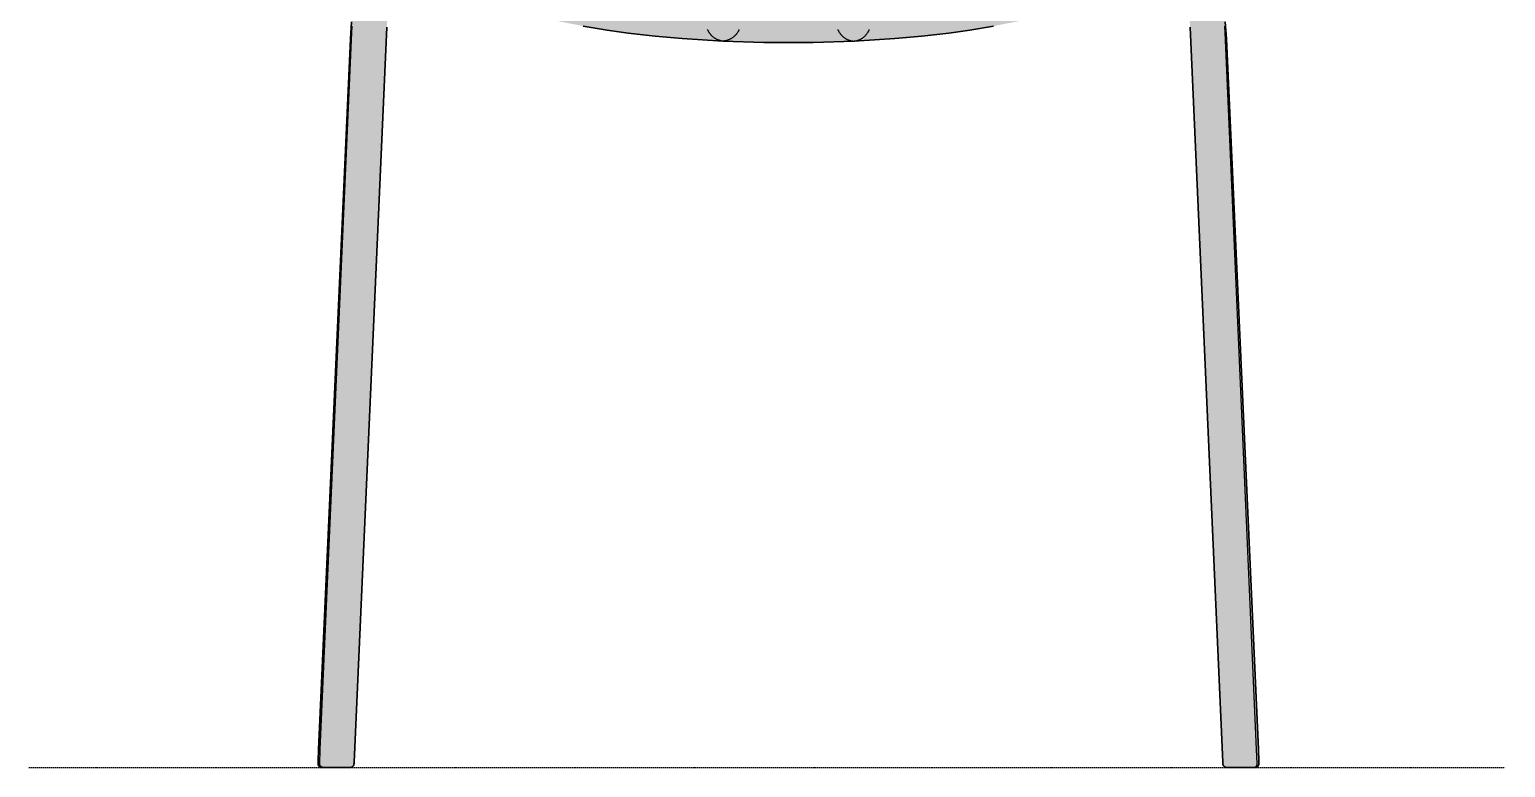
# Model space of a CAD drawing. Header units: millimetres. Extents: x 0 to 1796, y -1006 to 814.
# Drawn here: x 0 to 814, y 0 to 407 of the extents above; entities that cross this region are included whole.
import ezdxf

# ---------------------------------------------------------------- set-up
doc = ezdxf.new("R2010")
doc.units = ezdxf.units.MM
doc.linetypes.add('Dots', pattern=[1, 0, -1])
doc.layers.add('Blocks', color=7, linetype='Continuous')
doc.layers.add('Blocks$Fill', color=7, linetype='Continuous', true_color=0xffffff)
for name, color, linetype, lineweight, true_color in [('Blocks$Inner', 7, 'Continuous', 25, 0x007f00), ('Blocks$Outline', 7, 'Continuous', 35, 0xff3f3f), ('Groud', 7, 'Dots', 25, 0x243775)]:
    doc.layers.add(name, color=color, linetype=linetype, lineweight=lineweight, true_color=true_color)

# ---------------------------------------------------------------- blocks, each defined once
blk = doc.blocks.new('13Eighty Dining Chair Front')
at = {"layer": 'Blocks$Fill'}
h = blk.add_hatch(color=256, dxfattribs=at)
h.paths.add_polyline_path([(199.38, 423.37), (198.77, 421.27), (198.48, 420.1), (198.23, 418.97), (198.02, 417.79), (197.82, 416.5), (197.64, 415.01), (197.29, 411.45), (197.01, 408.05), (179.03, 2.99), (178.97, 2.18), (178.94, 1.9), (178.93, 1.78), (178.92, 1.68), (178.9, 1.59), (178.89, 1.51), (178.88, 1.48), (178.87, 1.44), (178.86, 1.41), (178.85, 1.38), (178.84, 1.35), (178.84, 1.33), (178.83, 1.3), (178.82, 1.28), (178.81, 1.25), (178.8, 1.23), (178.78, 1.19), (178.76, 1.14), (178.73, 1.1), (178.71, 1.06), (178.69, 1.01), (178.66, 0.97), (178.63, 0.93), (178.6, 0.89), (178.57, 0.85), (178.54, 0.81), (178.51, 0.77), (178.47, 0.73), (178.44, 0.69), (178.4, 0.65), (178.36, 0.61), (178.32, 0.58), (178.28, 0.54), (178.24, 0.51), (178.19, 0.48), (178.15, 0.44), (178.1, 0.41), (178.06, 0.38), (178.01, 0.35), (177.96, 0.32), (177.91, 0.3), (177.86, 0.27), (177.8, 0.24), (177.75, 0.22), (177.7, 0.2), (177.64, 0.18), (177.59, 0.16), (177.54, 0.14), (177.48, 0.12), (177.45, 0.11), (177.42, 0.1), (177.41, 0.1), (177.39, 0.1), (177.37, 0.09), (177.35, 0.09), (177.31, 0.08), (177.26, 0.07), (177.19, 0.07), (177.12, 0.06), (176.92, 0.05), (175.88, 0.03), (161.72, 0.03), (161.32, 0.04), (161.18, 0.05), (161.05, 0.06), (160.95, 0.07), (160.85, 0.09), (160.76, 0.1), (160.68, 0.11), (160.6, 0.13), (160.52, 0.15), (160.45, 0.17), (160.41, 0.18), (160.38, 0.19), (160.34, 0.2), (160.31, 0.21), (160.28, 0.23), (160.25, 0.24), (160.21, 0.25), (160.18, 0.27), (160.16, 0.28), (160.13, 0.3), (160.1, 0.31), (160.07, 0.33), (160.04, 0.34), (160.01, 0.36), (159.99, 0.38), (159.96, 0.39), (159.94, 0.41), (159.91, 0.43), (159.89, 0.45), (159.86, 0.47), (159.84, 0.49), (159.81, 0.51), (159.79, 0.53), (159.76, 0.56), (159.74, 0.58), (159.71, 0.6), (159.69, 0.63), (159.67, 0.65), (159.64, 0.68), (159.62, 0.71), (159.6, 0.73), (159.58, 0.76), (159.55, 0.79), (159.53, 0.82), (159.51, 0.85), (159.49, 0.89), (159.47, 0.92), (159.45, 0.96), (159.43, 0.99), (159.41, 1.03), (159.39, 1.07), (159.37, 1.1), (159.36, 1.15), (159.34, 1.19), (159.32, 1.23), (159.3, 1.27), (159.29, 1.32), (159.27, 1.37), (159.26, 1.41), (159.24, 1.46), (159.23, 1.51), (159.22, 1.57), (159.19, 1.68), (159.18, 1.73), (159.17, 1.79), (159.16, 1.86), (159.15, 1.93), (159.14, 2), (159.13, 2.08), (159.12, 2.27), (159.11, 2.49), (159.11, 2.77), (159.11, 3.49), (159.35, 9.93), (177.62, 411.03), (177.81, 412.98), (178.15, 415.87), (178.49, 418.25), (178.62, 419.06), (178.78, 419.97), (179.36, 422.72), (179.69, 424.12), (179.99, 425.29), (180.22, 426.14), (180.87, 428.26), (181.43, 429.94), (182.35, 432.5), (182.62, 433.19), (182.91, 433.91), (183.25, 434.67), (183.63, 435.5), (184.53, 437.33), (185.42, 439.04), (185.8, 439.73), (186.17, 440.36), (186.58, 441.01), (187.09, 441.76), (188.47, 443.69), (190, 445.7), (190.69, 446.55), (191.32, 447.29), (191.91, 447.94), (192.47, 448.53), (193.03, 449.1), (193.59, 449.64), (194.17, 450.18), (194.77, 450.72), (196.09, 451.82), (197.42, 452.87), (198.04, 453.33), (198.64, 453.76), (199.22, 454.16), (199.8, 454.54), (200.96, 455.26), (201.57, 455.62), (200.49, 457.22), (200.06, 457.93), (199.67, 458.6), (199.33, 459.23), (199.03, 459.82), (198.76, 460.38), (198.52, 460.9), (198.32, 461.38), (198.14, 461.83), (197.98, 462.24), (197.84, 462.63), (197.71, 463), (197.6, 463.35), (197.5, 463.71), (197.39, 464.1), (197.18, 464.97), (197.09, 465.42), (197.01, 465.85), (196.94, 466.24), (196.88, 466.61), (196.84, 466.96), (196.81, 467.31), (196.79, 467.66), (196.77, 468.02), (196.76, 468.37), (196.76, 468.73), (196.77, 469.08), (196.8, 469.43), (196.81, 469.6), (196.83, 469.78), (196.85, 469.96), (196.88, 470.14), (196.94, 470.5), (197.01, 470.86), (197.09, 471.2), (197.17, 471.51), (197.21, 471.64), (197.25, 471.77), (197.3, 471.89), (197.34, 472), (197.38, 472.1), (197.43, 472.21), (197.47, 472.31), (197.53, 472.41), (197.58, 472.52), (197.64, 472.63), (197.7, 472.74), (197.77, 472.85), (197.84, 472.96), (197.91, 473.07), (197.99, 473.18), (198.07, 473.29), (198.15, 473.4), (198.23, 473.51), (198.32, 473.61), (198.41, 473.71), (198.5, 473.81), (198.59, 473.91), (198.69, 474.01), (198.79, 474.1), (198.9, 474.2), (199, 474.29), (199.11, 474.38), (199.22, 474.47), (199.34, 474.55), (199.45, 474.63), (199.57, 474.71), (199.68, 474.79), (199.8, 474.86), (199.91, 474.93), (200.03, 475), (200.15, 475.07), (200.27, 475.13), (200.39, 475.19), (200.64, 475.31), (200.9, 475.42), (201.17, 475.53), (201.44, 475.63), (201.71, 475.72), (201.98, 475.81), (202.25, 475.89), (202.55, 475.97), (202.89, 476.04), (203.28, 476.12), (203.34, 476.13), (218.45, 679.93), (220.75, 698.55), (221.79, 705.35), (223.11, 712.78), (224.87, 721.48), (226.9, 730.33), (227.94, 734.37), (229, 738.14), (230.09, 741.72), (231.26, 745.19), (232.49, 748.61), (233.78, 751.93), (235.1, 755.1), (236.41, 758.06), (237.69, 760.76), (238.94, 763.22), (240.17, 765.46), (241.36, 767.51), (242.53, 769.42), (243.71, 771.22), (244.94, 772.97), (246.25, 774.72), (247.67, 776.52), (249.15, 778.31), (250.63, 780.03), (252.05, 781.6), (253.37, 783), (254.02, 783.64), (254.66, 784.27), (255.31, 784.87), (255.98, 785.48), (257.42, 786.72), (259.02, 788.03), (260.75, 789.38), (262.53, 790.72), (264.28, 791.98), (265.96, 793.12), (267.63, 794.18), (269.38, 795.21), (271.32, 796.26), (273.49, 797.36), (275.86, 798.51), (278.36, 799.64), (280.92, 800.73), (283.51, 801.75), (286.21, 802.71), (289.14, 803.65), (292.41, 804.58), (296.11, 805.54), (300.26, 806.5), (304.85, 807.44), (309.84, 808.34), (315.22, 809.17), (320.85, 809.92), (332.23, 811.13), (342.99, 811.93), (353.05, 812.44), (395.47, 813.53), (418.58, 813.51), (484.1, 812.44), (494.16, 811.93), (504.92, 811.13), (516.31, 809.92), (521.93, 809.17), (527.31, 808.34), (532.31, 807.44), (536.89, 806.5), (541.04, 805.54), (544.74, 804.58), (548.01, 803.65), (550.94, 802.71), (553.64, 801.75), (556.23, 800.73), (558.79, 799.64), (561.29, 798.51), (563.66, 797.36), (565.84, 796.26), (567.77, 795.21), (569.52, 794.18), (571.2, 793.12), (572.88, 791.98), (574.63, 790.72), (576.4, 789.38), (578.13, 788.03), (579.74, 786.72), (581.17, 785.48), (581.84, 784.87), (582.49, 784.27), (583.14, 783.64), (583.78, 783), (585.1, 781.6), (586.52, 780.03), (588, 778.31), (589.48, 776.52), (590.9, 774.72), (592.21, 772.97), (593.44, 771.22), (594.62, 769.42), (595.79, 767.51), (596.98, 765.46), (598.21, 763.22), (599.46, 760.76), (600.74, 758.06), (602.06, 755.1), (603.37, 751.93), (604.66, 748.61), (605.9, 745.19), (607.06, 741.72), (608.16, 738.14), (609.21, 734.37), (610.25, 730.33), (612.28, 721.48), (614.04, 712.78), (615.36, 705.35), (616.4, 698.55), (618.7, 679.93), (622.41, 641.69), (633.81, 476.13), (634.26, 476.04), (634.6, 475.97), (634.9, 475.89), (635.17, 475.81), (635.44, 475.72), (635.71, 475.63), (635.98, 475.53), (636.25, 475.42), (636.51, 475.31), (636.76, 475.19), (636.88, 475.13), (637, 475.07), (637.12, 475), (637.24, 474.93), (637.35, 474.86), (637.47, 474.79), (637.59, 474.71), (637.7, 474.63), (637.81, 474.55), (637.93, 474.47), (638.04, 474.38), (638.15, 474.29), (638.25, 474.2), (638.36, 474.1), (638.46, 474.01), (638.56, 473.91), (638.65, 473.81), (638.75, 473.71), (638.83, 473.61), (638.92, 473.51), (639, 473.4), (639.09, 473.29), (639.16, 473.18), (639.24, 473.07), (639.31, 472.96), (639.38, 472.85), (639.45, 472.74), (639.51, 472.63), (639.57, 472.52), (639.63, 472.41), (639.68, 472.31), (639.73, 472.21), (639.77, 472.1), (639.81, 472), (639.86, 471.89), (639.9, 471.77), (639.94, 471.64), (639.98, 471.51), (640.06, 471.2), (640.14, 470.86), (640.21, 470.5), (640.27, 470.14), (640.3, 469.96), (640.32, 469.78), (640.34, 469.6), (640.36, 469.43), (640.38, 469.08), (640.39, 468.73), (640.39, 468.37), (640.38, 468.02), (640.37, 467.66), (640.34, 467.31), (640.31, 466.96), (640.27, 466.61), (640.21, 466.24), (640.15, 465.85), (640.06, 465.42), (639.97, 464.97), (639.76, 464.1), (639.66, 463.71), (639.55, 463.35), (639.44, 463), (639.31, 462.63), (639.18, 462.24), (639.02, 461.83), (638.84, 461.38), (638.63, 460.9), (638.39, 460.38), (638.13, 459.82), (637.82, 459.23), (637.48, 458.6), (637.09, 457.93), (636.66, 457.22), (636.16, 456.46), (635.58, 455.62), (637.36, 454.54), (637.93, 454.16), (638.51, 453.76), (639.11, 453.33), (639.73, 452.87), (641.06, 451.82), (642.38, 450.72), (642.99, 450.18), (643.56, 449.64), (644.12, 449.1), (644.68, 448.53), (645.24, 447.94), (645.83, 447.29), (646.46, 446.55), (647.15, 445.7), (648.68, 443.69), (650.06, 441.76), (650.57, 441.01), (650.99, 440.36), (651.35, 439.73), (651.73, 439.04), (652.63, 437.33), (653.52, 435.5), (653.9, 434.67), (654.24, 433.91), (654.53, 433.19), (654.81, 432.5), (655.31, 431.14), (656.28, 428.26), (656.93, 426.14), (657.17, 425.29), (657.46, 424.12), (657.79, 422.72), (658.37, 419.97), (658.53, 419.06), (658.67, 418.25), (659, 415.87), (659.34, 412.98), (659.53, 411.03), (660.1, 401.63), (678.04, 3.49), (678.05, 2.77), (678.04, 2.49), (678.03, 2.27), (678.02, 2.08), (678.01, 2), (678, 1.93), (677.99, 1.86), (677.98, 1.79), (677.97, 1.73), (677.96, 1.68), (677.94, 1.57), (677.92, 1.51), (677.91, 1.46), (677.89, 1.41), (677.88, 1.37), (677.86, 1.32), (677.85, 1.27), (677.83, 1.23), (677.81, 1.19), (677.8, 1.15), (677.78, 1.1), (677.76, 1.07), (677.74, 1.03), (677.72, 0.99), (677.7, 0.96), (677.68, 0.92), (677.66, 0.89), (677.64, 0.85), (677.62, 0.82), (677.6, 0.79), (677.58, 0.76), (677.55, 0.73), (677.53, 0.71), (677.51, 0.68), (677.48, 0.65), (677.46, 0.63), (677.44, 0.6), (677.41, 0.58), (677.39, 0.56), (677.37, 0.53), (677.34, 0.51), (677.32, 0.49), (677.29, 0.47), (677.27, 0.45), (677.24, 0.43), (677.22, 0.41), (677.19, 0.39), (677.16, 0.38), (677.14, 0.36), (677.11, 0.34), (677.08, 0.33), (677.05, 0.31), (677.03, 0.3), (677, 0.28), (676.97, 0.27), (676.94, 0.25), (676.91, 0.24), (676.87, 0.23), (676.84, 0.21), (676.81, 0.2), (676.78, 0.19), (676.74, 0.18), (676.71, 0.17), (676.63, 0.15), (676.56, 0.13), (676.47, 0.11), (676.39, 0.1), (676.3, 0.09), (676.21, 0.07), (676.1, 0.06), (675.98, 0.05), (675.83, 0.04), (675.43, 0.03), (669.8, 0), (660.23, 0.05), (660.03, 0.06), (659.96, 0.07), (659.9, 0.07), (659.84, 0.08), (659.8, 0.09), (659.78, 0.09), (659.76, 0.1), (659.74, 0.1), (659.73, 0.1), (659.7, 0.11), (659.67, 0.12), (659.62, 0.14), (659.56, 0.16), (659.51, 0.18), (659.45, 0.2), (659.4, 0.22), (659.35, 0.24), (659.3, 0.27), (659.24, 0.3), (659.19, 0.32), (659.15, 0.35), (659.1, 0.38), (659.05, 0.41), (659, 0.44), (658.96, 0.48), (658.91, 0.51), (658.87, 0.54), (658.83, 0.58), (658.79, 0.61), (658.75, 0.65), (658.71, 0.69), (658.68, 0.73), (658.64, 0.77), (658.61, 0.81), (658.58, 0.85), (658.55, 0.89), (658.52, 0.93), (658.49, 0.97), (658.47, 1.01), (658.44, 1.06), (658.42, 1.1), (658.39, 1.14), (658.37, 1.19), (658.35, 1.23), (658.34, 1.25), (658.33, 1.28), (658.32, 1.3), (658.32, 1.33), (658.31, 1.35), (658.3, 1.38), (658.29, 1.41), (658.28, 1.44), (658.27, 1.48), (658.27, 1.51), (658.25, 1.59), (658.24, 1.68), (658.22, 1.78), (658.21, 1.9), (658.18, 2.18), (658.12, 2.99), (640.14, 408.05), (639.87, 411.45), (639.52, 415.01), (639.33, 416.5), (639.14, 417.79), (638.92, 418.97), (638.67, 420.1), (638.38, 421.27), (638.05, 422.47), (637.77, 423.37), (637.11, 425.23), (636.99, 425.52), (636.88, 425.77), (636.78, 425.98), (636.68, 426.19), (636.21, 427.07), (635.95, 427.54), (635.67, 428.02), (635.37, 428.49), (635.06, 428.96), (634.76, 429.4), (634.47, 429.8), (634.19, 430.17), (633.93, 430.5), (633.67, 430.81), (633.4, 431.11), (633.12, 431.4), (632.83, 431.69), (632.52, 431.98), (632.19, 432.27), (631.85, 432.56), (631.48, 432.84), (631.11, 433.11), (630.74, 433.37), (630.55, 433.49), (630.37, 433.6), (630.18, 433.72), (629.98, 433.83), (629.78, 433.93), (629.57, 434.04), (629.35, 434.15), (629.11, 434.26), (628.6, 434.47), (628.07, 434.69), (627.55, 434.88), (627.08, 435.04), (626.71, 435.16), (626.54, 435.21), (626.39, 435.25), (626.25, 435.29), (626.12, 435.32), (625.85, 435.37), (625.56, 435.42), (625.25, 435.47), (624.92, 435.51), (624.57, 435.55), (624.19, 435.59), (623.79, 435.61), (623.37, 435.63), (622.9, 435.64), (622.4, 435.64), (621.88, 435.62), (621.37, 435.6), (620.87, 435.57), (620.41, 435.53), (619.97, 435.48), (619.51, 435.42), (619.01, 435.34), (617.83, 435.12), (617.18, 434.98), (616.5, 434.83), (615.83, 434.65), (615.12, 434.46), (614.38, 434.24), (613.58, 433.98), (611.76, 433.35), (609.7, 432.57), (607.51, 431.69), (592.68, 425.35), (584.28, 422.18), (580.5, 420.86), (571.77, 418.06), (563.82, 415.79), (555.82, 413.74), (544.78, 411.22), (531.75, 408.67), (518.55, 406.47), (506.97, 404.83), (492.13, 403.1), (477.2, 401.78), (454.78, 400.3), (432.14, 399.67), (418.58, 399.64), (382.37, 400.3), (359.96, 401.78), (345.02, 403.1), (330.18, 404.83), (318.6, 406.47), (305.4, 408.67), (292.37, 411.22), (281.33, 413.74), (273.33, 415.79), (265.38, 418.06), (256.65, 420.86), (252.87, 422.18), (244.48, 425.35), (229.64, 431.69), (227.45, 432.57), (225.4, 433.35), (223.57, 433.98), (222.77, 434.24), (222.03, 434.46), (221.33, 434.65), (220.65, 434.83), (219.98, 434.98), (219.32, 435.12), (218.15, 435.34), (217.65, 435.42), (217.19, 435.48), (216.74, 435.53), (216.28, 435.57), (215.79, 435.6), (215.27, 435.62), (214.75, 435.64), (214.25, 435.64), (213.79, 435.63), (213.36, 435.61), (212.96, 435.59), (212.58, 435.55), (212.23, 435.51), (211.9, 435.47), (211.59, 435.42), (211.31, 435.37), (211.04, 435.32), (210.9, 435.29), (210.76, 435.25), (210.61, 435.21), (210.45, 435.16), (210.07, 435.04), (209.6, 434.88), (209.09, 434.69), (208.55, 434.47), (208.04, 434.26), (207.8, 434.15), (207.58, 434.04), (207.37, 433.93), (207.17, 433.83), (206.97, 433.72), (206.78, 433.6), (206.6, 433.49), (206.41, 433.37), (206.04, 433.11), (205.67, 432.84), (205.31, 432.56), (204.96, 432.27), (204.63, 431.98), (204.32, 431.69), (204.03, 431.4), (203.75, 431.11), (203.49, 430.81), (203.22, 430.5), (202.96, 430.17), (202.68, 429.8), (202.39, 429.4), (202.09, 428.96), (201.78, 428.49), (201.49, 428.02), (201.2, 427.54), (200.94, 427.07), (200.47, 426.19), (200.37, 425.98), (200.27, 425.77), (200.16, 425.52), (200.04, 425.23), (199.75, 424.43)], flags=0)
h.paths.add_polyline_path([(290.71, 430.91), (317.44, 425.91), (335.98, 423.24), (354.6, 421.19), (373.22, 419.78), (373.21, 422.93), (354.21, 424.03), (333.89, 425.72), (315.02, 427.73), (290.72, 430.91)], flags=0)
h.paths.add_polyline_path([(546.44, 430.91), (522.14, 427.73), (503.26, 425.72), (482.94, 424.03), (465.68, 423.01), (463.94, 422.93), (463.94, 419.78), (501.17, 423.24), (519.71, 425.91), (538.15, 429.21)], flags=0)
at = {"layer": 'Blocks$Inner'}
for points in [[(197.01, 408.05), (179.03, 2.99), (178.97, 2.18), (178.94, 1.9), (178.93, 1.78), (178.92, 1.68), (178.9, 1.59), (178.89, 1.51), (178.88, 1.48), (178.87, 1.44), (178.86, 1.41), (178.85, 1.38), (178.84, 1.35), (178.84, 1.33), (178.83, 1.3), (178.82, 1.28), (178.81, 1.25), (178.8, 1.23), (178.78, 1.19), (178.76, 1.14), (178.73, 1.1), (178.71, 1.06), (178.69, 1.01), (178.66, 0.97), (178.63, 0.93), (178.6, 0.89), (178.57, 0.85), (178.54, 0.81), (178.51, 0.77), (178.47, 0.73), (178.44, 0.69), (178.4, 0.65), (178.36, 0.61), (178.32, 0.58), (178.28, 0.54), (178.24, 0.51), (178.19, 0.48), (178.15, 0.44), (178.1, 0.41), (178.06, 0.38), (178.01, 0.35), (177.96, 0.32), (177.91, 0.3), (177.86, 0.27), (177.8, 0.24), (177.75, 0.22), (177.7, 0.2), (177.64, 0.18), (177.59, 0.16), (177.54, 0.14), (177.48, 0.12), (177.45, 0.11), (177.42, 0.1), (177.41, 0.1), (177.39, 0.1), (177.37, 0.09), (177.35, 0.09), (177.31, 0.08), (177.26, 0.07), (177.19, 0.07), (177.12, 0.06), (176.92, 0.05), (175.88, 0.03), (167.35, 0), (161.72, 0.03), (161.32, 0.04), (161.18, 0.05), (161.05, 0.06), (160.95, 0.07), (160.85, 0.09), (160.76, 0.1), (160.68, 0.11), (160.6, 0.13), (160.52, 0.15), (160.45, 0.17), (160.41, 0.18), (160.38, 0.19), (160.34, 0.2), (160.31, 0.21), (160.28, 0.23), (160.25, 0.24), (160.21, 0.25), (160.18, 0.27), (160.16, 0.28), (160.13, 0.3), (160.1, 0.31), (160.07, 0.33), (160.04, 0.34), (160.01, 0.36), (159.99, 0.38), (159.96, 0.39), (159.94, 0.41), (159.91, 0.43), (159.89, 0.45), (159.86, 0.47), (159.84, 0.49), (159.81, 0.51), (159.79, 0.53), (159.76, 0.56), (159.74, 0.58), (159.71, 0.6), (159.69, 0.63), (159.67, 0.65), (159.64, 0.68), (159.62, 0.71), (159.6, 0.73), (159.58, 0.76), (159.55, 0.79), (159.53, 0.82), (159.51, 0.85), (159.49, 0.89), (159.47, 0.92), (159.45, 0.96), (159.43, 0.99), (159.41, 1.03), (159.39, 1.07), (159.37, 1.1), (159.36, 1.15), (159.34, 1.19), (159.32, 1.23), (159.3, 1.27), (159.29, 1.32), (159.27, 1.37), (159.26, 1.41), (159.24, 1.46), (159.23, 1.51), (159.22, 1.57), (159.19, 1.68), (159.18, 1.73), (159.17, 1.79), (159.16, 1.86), (159.15, 1.93), (159.14, 2), (159.13, 2.08), (159.12, 2.27), (159.11, 2.49), (159.11, 2.77), (159.11, 3.49), (159.35, 9.93), (177.06, 401.63), (177.62, 411.03)], [(659.53, 411.03), (660.1, 401.63), (677.8, 9.93), (678.04, 3.49), (678.05, 2.77), (678.04, 2.49), (678.03, 2.27), (678.02, 2.08), (678.01, 2), (678, 1.93), (677.99, 1.86), (677.98, 1.79), (677.97, 1.73), (677.96, 1.68), (677.94, 1.57), (677.92, 1.51), (677.91, 1.46), (677.89, 1.41), (677.88, 1.37), (677.86, 1.32), (677.85, 1.27), (677.83, 1.23), (677.81, 1.19), (677.8, 1.15), (677.78, 1.1), (677.76, 1.07), (677.74, 1.03), (677.72, 0.99), (677.7, 0.96), (677.68, 0.92), (677.66, 0.89), (677.64, 0.85), (677.62, 0.82), (677.6, 0.79), (677.58, 0.76), (677.55, 0.73), (677.53, 0.71), (677.51, 0.68), (677.48, 0.65), (677.46, 0.63), (677.44, 0.6), (677.41, 0.58), (677.39, 0.56), (677.37, 0.53), (677.34, 0.51), (677.32, 0.49), (677.29, 0.47), (677.27, 0.45), (677.24, 0.43), (677.22, 0.41), (677.19, 0.39), (677.16, 0.38), (677.14, 0.36), (677.11, 0.34), (677.08, 0.33), (677.05, 0.31), (677.03, 0.3), (677, 0.28), (676.97, 0.27), (676.94, 0.25), (676.91, 0.24), (676.87, 0.23), (676.84, 0.21), (676.81, 0.2), (676.78, 0.19), (676.74, 0.18), (676.71, 0.17), (676.63, 0.15), (676.56, 0.13), (676.47, 0.11), (676.39, 0.1), (676.3, 0.09), (676.21, 0.07), (676.1, 0.06), (675.98, 0.05), (675.83, 0.04), (675.43, 0.03), (669.8, 0), (661.27, 0.03), (660.23, 0.05), (660.03, 0.06), (659.96, 0.07), (659.9, 0.07), (659.84, 0.08), (659.8, 0.09), (659.78, 0.09), (659.76, 0.1), (659.74, 0.1), (659.73, 0.1), (659.7, 0.11), (659.67, 0.12), (659.62, 0.14), (659.56, 0.16), (659.51, 0.18), (659.45, 0.2), (659.4, 0.22), (659.35, 0.24), (659.3, 0.27), (659.24, 0.3), (659.19, 0.32), (659.15, 0.35), (659.1, 0.38), (659.05, 0.41), (659, 0.44), (658.96, 0.48), (658.91, 0.51), (658.87, 0.54), (658.83, 0.58), (658.79, 0.61), (658.75, 0.65), (658.71, 0.69), (658.68, 0.73), (658.64, 0.77), (658.61, 0.81), (658.58, 0.85), (658.55, 0.89), (658.52, 0.93), (658.49, 0.97), (658.47, 1.01), (658.44, 1.06), (658.42, 1.1), (658.39, 1.14), (658.37, 1.19), (658.35, 1.23), (658.34, 1.25), (658.33, 1.28), (658.32, 1.3), (658.32, 1.33), (658.31, 1.35), (658.3, 1.38), (658.29, 1.41), (658.28, 1.44), (658.27, 1.48), (658.27, 1.51), (658.25, 1.59), (658.24, 1.68), (658.22, 1.78), (658.21, 1.9), (658.18, 2.18), (658.12, 2.99), (640.14, 408.05)], [(305.4, 408.67), (318.6, 406.47), (330.18, 404.83), (345.02, 403.1), (359.96, 401.78), (382.37, 400.3), (405.02, 399.67), (418.58, 399.64), (432.14, 399.67), (454.78, 400.3), (477.2, 401.78), (492.13, 403.1), (506.97, 404.83), (518.55, 406.47), (531.75, 408.67)], [(163.47, 0.01), (162.27, 0.02), (162.1, 0.02), (161.95, 0.03), (161.84, 0.04), (161.73, 0.06), (161.64, 0.07), (161.6, 0.08), (161.55, 0.09), (161.51, 0.1), (161.47, 0.11), (161.44, 0.12), (161.4, 0.13), (161.36, 0.14), (161.33, 0.15), (161.29, 0.16), (161.26, 0.18), (161.22, 0.19), (161.19, 0.21), (161.16, 0.22), (161.12, 0.24), (161.09, 0.26), (161.05, 0.28), (160.99, 0.32), (160.92, 0.36), (160.85, 0.41), (160.79, 0.45), (160.73, 0.5), (160.67, 0.55), (160.64, 0.58), (160.61, 0.6), (160.58, 0.63), (160.56, 0.65), (160.53, 0.68), (160.51, 0.7), (160.49, 0.73), (160.46, 0.75), (160.44, 0.78), (160.42, 0.81), (160.4, 0.83), (160.38, 0.86), (160.36, 0.89), (160.34, 0.91), (160.33, 0.94), (160.31, 0.97), (160.29, 1), (160.27, 1.03), (160.26, 1.06), (160.24, 1.09), (160.23, 1.12), (160.21, 1.15), (160.2, 1.19), (160.18, 1.22), (160.17, 1.25), (160.16, 1.29), (160.14, 1.32), (160.13, 1.36), (160.12, 1.4), (160.11, 1.43), (160.1, 1.47), (160.09, 1.51), (160.08, 1.55), (160.06, 1.62), (160.06, 1.64), (160.05, 1.67), (160.05, 1.7), (160.05, 1.73), (160.04, 1.78), (160.04, 1.89), (160.04, 2.27), (160.34, 9.94), (177.78, 405.09), (177.89, 408.55)], [(673.69, 0.01), (674.88, 0.02), (675.06, 0.02), (675.2, 0.03), (675.32, 0.04), (675.42, 0.06), (675.51, 0.07), (675.56, 0.08), (675.6, 0.09), (675.64, 0.1), (675.68, 0.11), (675.72, 0.12), (675.75, 0.13), (675.79, 0.14), (675.83, 0.15), (675.86, 0.16), (675.9, 0.18), (675.93, 0.19), (675.96, 0.21), (676, 0.22), (676.03, 0.24), (676.06, 0.26), (676.1, 0.28), (676.17, 0.32), (676.23, 0.36), (676.3, 0.41), (676.36, 0.45), (676.43, 0.5), (676.48, 0.55), (676.51, 0.58), (676.54, 0.6), (676.57, 0.63), (676.59, 0.65), (676.62, 0.68), (676.64, 0.7), (676.67, 0.73), (676.69, 0.75), (676.71, 0.78), (676.73, 0.81), (676.75, 0.83), (676.77, 0.86), (676.79, 0.89), (676.81, 0.91), (676.83, 0.94), (676.84, 0.97), (676.86, 1), (676.88, 1.03), (676.89, 1.06), (676.91, 1.09), (676.92, 1.12), (676.94, 1.15), (676.95, 1.19), (676.97, 1.22), (676.98, 1.25), (677, 1.29), (677.01, 1.32), (677.02, 1.36), (677.03, 1.4), (677.04, 1.43), (677.05, 1.47), (677.07, 1.51), (677.08, 1.55), (677.09, 1.62), (677.09, 1.64), (677.1, 1.67), (677.1, 1.7), (677.1, 1.73), (677.11, 1.78), (677.11, 1.89), (677.11, 2.27), (676.81, 9.94), (659.37, 405.09), (659.26, 408.55)], [(391.37, 406.79), (391.3, 406.62), (391.22, 406.45), (391.13, 406.28), (391.04, 406.1), (390.94, 405.91), (390.83, 405.73), (390.72, 405.54), (390.48, 405.15), (390.23, 404.77), (390.1, 404.59), (389.97, 404.42), (389.84, 404.25), (389.72, 404.1), (389.59, 403.95), (389.47, 403.8), (389.34, 403.67), (389.22, 403.53), (389.09, 403.41), (388.96, 403.28), (388.7, 403.04), (388.43, 402.81), (388.16, 402.59), (387.89, 402.38), (387.62, 402.19), (387.36, 402.02), (387.12, 401.86), (386.89, 401.73), (386.69, 401.61), (386.51, 401.51), (386.33, 401.42), (386.15, 401.34), (385.77, 401.17), (385.41, 401.02), (385.25, 400.96), (385.1, 400.91), (384.95, 400.86), (384.79, 400.81), (384.41, 400.71), (384.01, 400.61), (383.82, 400.57), (383.63, 400.53), (383.44, 400.5), (383.24, 400.47), (382.84, 400.42), (382.64, 400.4), (382.47, 400.39), (382.4, 400.39), (382.33, 400.39), (382.27, 400.39), (382.23, 400.39), (382.2, 400.39), (382.17, 400.39), (382.14, 400.39), (382.07, 400.4), (381.99, 400.41), (381.91, 400.42), (381.71, 400.46), (381.48, 400.51), (381.21, 400.57), (380.92, 400.65), (380.61, 400.74), (380.3, 400.84), (379.75, 401.03), (379.54, 401.1), (379.37, 401.17), (379.22, 401.24), (379.06, 401.32), (378.89, 401.41), (378.7, 401.51), (378.5, 401.62), (378.28, 401.76), (378.04, 401.9), (377.8, 402.06), (377.57, 402.22), (377.35, 402.37), (377.17, 402.51), (377.01, 402.64), (376.86, 402.76), (376.72, 402.88), (376.46, 403.12), (376.2, 403.37), (376.07, 403.5), (375.95, 403.64), (375.82, 403.79), (375.68, 403.95), (375.38, 404.33), (375.09, 404.71), (374.97, 404.89), (374.86, 405.05), (374.76, 405.21), (374.67, 405.36), (374.58, 405.52), (374.49, 405.68), (374.4, 405.85), (374.31, 406.02), (374.22, 406.21), (374.13, 406.4), (373.97, 406.79)], [(445.78, 406.79), (445.86, 406.62), (445.93, 406.45), (446.02, 406.28), (446.11, 406.1), (446.21, 405.91), (446.32, 405.73), (446.43, 405.54), (446.67, 405.15), (446.93, 404.77), (447.06, 404.59), (447.18, 404.42), (447.31, 404.25), (447.44, 404.1), (447.56, 403.95), (447.68, 403.8), (447.81, 403.67), (447.93, 403.53), (448.06, 403.41), (448.19, 403.28), (448.45, 403.04), (448.72, 402.81), (448.99, 402.59), (449.26, 402.38), (449.53, 402.19), (449.79, 402.02), (450.03, 401.86), (450.26, 401.73), (450.46, 401.61), (450.64, 401.51), (450.82, 401.42), (451, 401.34), (451.38, 401.17), (451.74, 401.02), (451.9, 400.96), (452.05, 400.91), (452.2, 400.86), (452.36, 400.81), (452.74, 400.71), (453.14, 400.61), (453.34, 400.57), (453.52, 400.53), (453.71, 400.5), (453.91, 400.47), (454.31, 400.42), (454.51, 400.4), (454.68, 400.39), (454.75, 400.39), (454.82, 400.39), (454.89, 400.39), (454.92, 400.39), (454.95, 400.39), (454.98, 400.39), (455.01, 400.39), (455.08, 400.4), (455.16, 400.41), (455.24, 400.42), (455.44, 400.46), (455.67, 400.51), (455.94, 400.57), (456.23, 400.65), (456.54, 400.74), (456.85, 400.84), (457.4, 401.03), (457.61, 401.1), (457.78, 401.17), (457.94, 401.24), (458.09, 401.32), (458.26, 401.41), (458.45, 401.51), (458.65, 401.62), (458.88, 401.76), (459.11, 401.9), (459.35, 402.06), (459.58, 402.22), (459.8, 402.37), (459.98, 402.51), (460.15, 402.64), (460.29, 402.76), (460.43, 402.88), (460.7, 403.12), (460.95, 403.37), (461.08, 403.5), (461.2, 403.64), (461.34, 403.79), (461.47, 403.95), (461.77, 404.33), (462.06, 404.71), (462.18, 404.89), (462.29, 405.05), (462.39, 405.21), (462.48, 405.36), (462.58, 405.52), (462.66, 405.68), (462.75, 405.85), (462.84, 406.02), (462.93, 406.21), (463.02, 406.4), (463.18, 406.79)]]:
    blk.add_lwpolyline(points, dxfattribs=at)
at = {"layer": 'Blocks$Outline'}
for points in [[(197.01, 408.05), (179.03, 2.99), (178.97, 2.18), (178.94, 1.9), (178.93, 1.78), (178.92, 1.68), (178.9, 1.59), (178.89, 1.51), (178.88, 1.48), (178.87, 1.44), (178.86, 1.41), (178.85, 1.38), (178.84, 1.35), (178.84, 1.33), (178.83, 1.3), (178.82, 1.28), (178.81, 1.25), (178.8, 1.23), (178.78, 1.19), (178.76, 1.14), (178.73, 1.1), (178.71, 1.06), (178.69, 1.01), (178.66, 0.97), (178.63, 0.93), (178.6, 0.89), (178.57, 0.85), (178.54, 0.81), (178.51, 0.77), (178.47, 0.73), (178.44, 0.69), (178.4, 0.65), (178.36, 0.61), (178.32, 0.58), (178.28, 0.54), (178.24, 0.51), (178.19, 0.48), (178.15, 0.44), (178.1, 0.41), (178.06, 0.38), (178.01, 0.35), (177.96, 0.32), (177.91, 0.3), (177.86, 0.27), (177.8, 0.24), (177.75, 0.22), (177.7, 0.2), (177.64, 0.18), (177.59, 0.16), (177.54, 0.14), (177.48, 0.12), (177.45, 0.11), (177.42, 0.1), (177.41, 0.1), (177.39, 0.1), (177.37, 0.09), (177.35, 0.09), (177.31, 0.08), (177.26, 0.07), (177.19, 0.07), (177.12, 0.06), (176.92, 0.05), (175.88, 0.03), (167.35, 0), (161.72, 0.03), (161.32, 0.04), (161.18, 0.05), (161.05, 0.06), (160.95, 0.07), (160.85, 0.09), (160.76, 0.1), (160.68, 0.11), (160.6, 0.13), (160.52, 0.15), (160.45, 0.17), (160.41, 0.18), (160.38, 0.19), (160.34, 0.2), (160.31, 0.21), (160.28, 0.23), (160.25, 0.24), (160.21, 0.25), (160.18, 0.27), (160.16, 0.28), (160.13, 0.3), (160.1, 0.31), (160.07, 0.33), (160.04, 0.34), (160.01, 0.36), (159.99, 0.38), (159.96, 0.39), (159.94, 0.41), (159.91, 0.43), (159.89, 0.45), (159.86, 0.47), (159.84, 0.49), (159.81, 0.51), (159.79, 0.53), (159.76, 0.56), (159.74, 0.58), (159.71, 0.6), (159.69, 0.63), (159.67, 0.65), (159.64, 0.68), (159.62, 0.71), (159.6, 0.73), (159.58, 0.76), (159.55, 0.79), (159.53, 0.82), (159.51, 0.85), (159.49, 0.89), (159.47, 0.92), (159.45, 0.96), (159.43, 0.99), (159.41, 1.03), (159.39, 1.07), (159.37, 1.1), (159.36, 1.15), (159.34, 1.19), (159.32, 1.23), (159.3, 1.27), (159.29, 1.32), (159.27, 1.37), (159.26, 1.41), (159.24, 1.46), (159.23, 1.51), (159.22, 1.57), (159.19, 1.68), (159.18, 1.73), (159.17, 1.79), (159.16, 1.86), (159.15, 1.93), (159.14, 2), (159.13, 2.08), (159.12, 2.27), (159.11, 2.49), (159.11, 2.77), (159.11, 3.49), (159.35, 9.93), (177.06, 401.63), (177.62, 411.03)], [(659.53, 411.03), (660.1, 401.63), (677.8, 9.93), (678.04, 3.49), (678.05, 2.77), (678.04, 2.49), (678.03, 2.27), (678.02, 2.08), (678.01, 2), (678, 1.93), (677.99, 1.86), (677.98, 1.79), (677.97, 1.73), (677.96, 1.68), (677.94, 1.57), (677.92, 1.51), (677.91, 1.46), (677.89, 1.41), (677.88, 1.37), (677.86, 1.32), (677.85, 1.27), (677.83, 1.23), (677.81, 1.19), (677.8, 1.15), (677.78, 1.1), (677.76, 1.07), (677.74, 1.03), (677.72, 0.99), (677.7, 0.96), (677.68, 0.92), (677.66, 0.89), (677.64, 0.85), (677.62, 0.82), (677.6, 0.79), (677.58, 0.76), (677.55, 0.73), (677.53, 0.71), (677.51, 0.68), (677.48, 0.65), (677.46, 0.63), (677.44, 0.6), (677.41, 0.58), (677.39, 0.56), (677.37, 0.53), (677.34, 0.51), (677.32, 0.49), (677.29, 0.47), (677.27, 0.45), (677.24, 0.43), (677.22, 0.41), (677.19, 0.39), (677.16, 0.38), (677.14, 0.36), (677.11, 0.34), (677.08, 0.33), (677.05, 0.31), (677.03, 0.3), (677, 0.28), (676.97, 0.27), (676.94, 0.25), (676.91, 0.24), (676.87, 0.23), (676.84, 0.21), (676.81, 0.2), (676.78, 0.19), (676.74, 0.18), (676.71, 0.17), (676.63, 0.15), (676.56, 0.13), (676.47, 0.11), (676.39, 0.1), (676.3, 0.09), (676.21, 0.07), (676.1, 0.06), (675.98, 0.05), (675.83, 0.04), (675.43, 0.03), (669.8, 0), (661.27, 0.03), (660.23, 0.05), (660.03, 0.06), (659.96, 0.07), (659.9, 0.07), (659.84, 0.08), (659.8, 0.09), (659.78, 0.09), (659.76, 0.1), (659.74, 0.1), (659.73, 0.1), (659.7, 0.11), (659.67, 0.12), (659.62, 0.14), (659.56, 0.16), (659.51, 0.18), (659.45, 0.2), (659.4, 0.22), (659.35, 0.24), (659.3, 0.27), (659.24, 0.3), (659.19, 0.32), (659.15, 0.35), (659.1, 0.38), (659.05, 0.41), (659, 0.44), (658.96, 0.48), (658.91, 0.51), (658.87, 0.54), (658.83, 0.58), (658.79, 0.61), (658.75, 0.65), (658.71, 0.69), (658.68, 0.73), (658.64, 0.77), (658.61, 0.81), (658.58, 0.85), (658.55, 0.89), (658.52, 0.93), (658.49, 0.97), (658.47, 1.01), (658.44, 1.06), (658.42, 1.1), (658.39, 1.14), (658.37, 1.19), (658.35, 1.23), (658.34, 1.25), (658.33, 1.28), (658.32, 1.3), (658.32, 1.33), (658.31, 1.35), (658.3, 1.38), (658.29, 1.41), (658.28, 1.44), (658.27, 1.48), (658.27, 1.51), (658.25, 1.59), (658.24, 1.68), (658.22, 1.78), (658.21, 1.9), (658.18, 2.18), (658.12, 2.99), (640.14, 408.05)], [(418.58, 399.64), (405.02, 399.67), (382.37, 400.3), (359.96, 401.78), (345.02, 403.1), (330.18, 404.83), (318.6, 406.47), (305.4, 408.67)], [(531.75, 408.67), (518.55, 406.47), (506.97, 404.83), (492.13, 403.1), (477.2, 401.78), (454.78, 400.3), (432.14, 399.67), (418.58, 399.64)]]:
    blk.add_lwpolyline(points, dxfattribs=at)

msp = doc.modelspace()

# ---------------------------------------------------------------- linework, layer by layer
at = {"layer": 'Groud'}
msp.add_lwpolyline([(0, 0), (814.04, 0)], dxfattribs=at)

# ---------------------------------------------------------------- block references
at = {"layer": 'Blocks'}
msp.add_blockref('13Eighty Dining Chair Front', (0, 0), dxfattribs=at)

doc.saveas('drawing.dxf')
